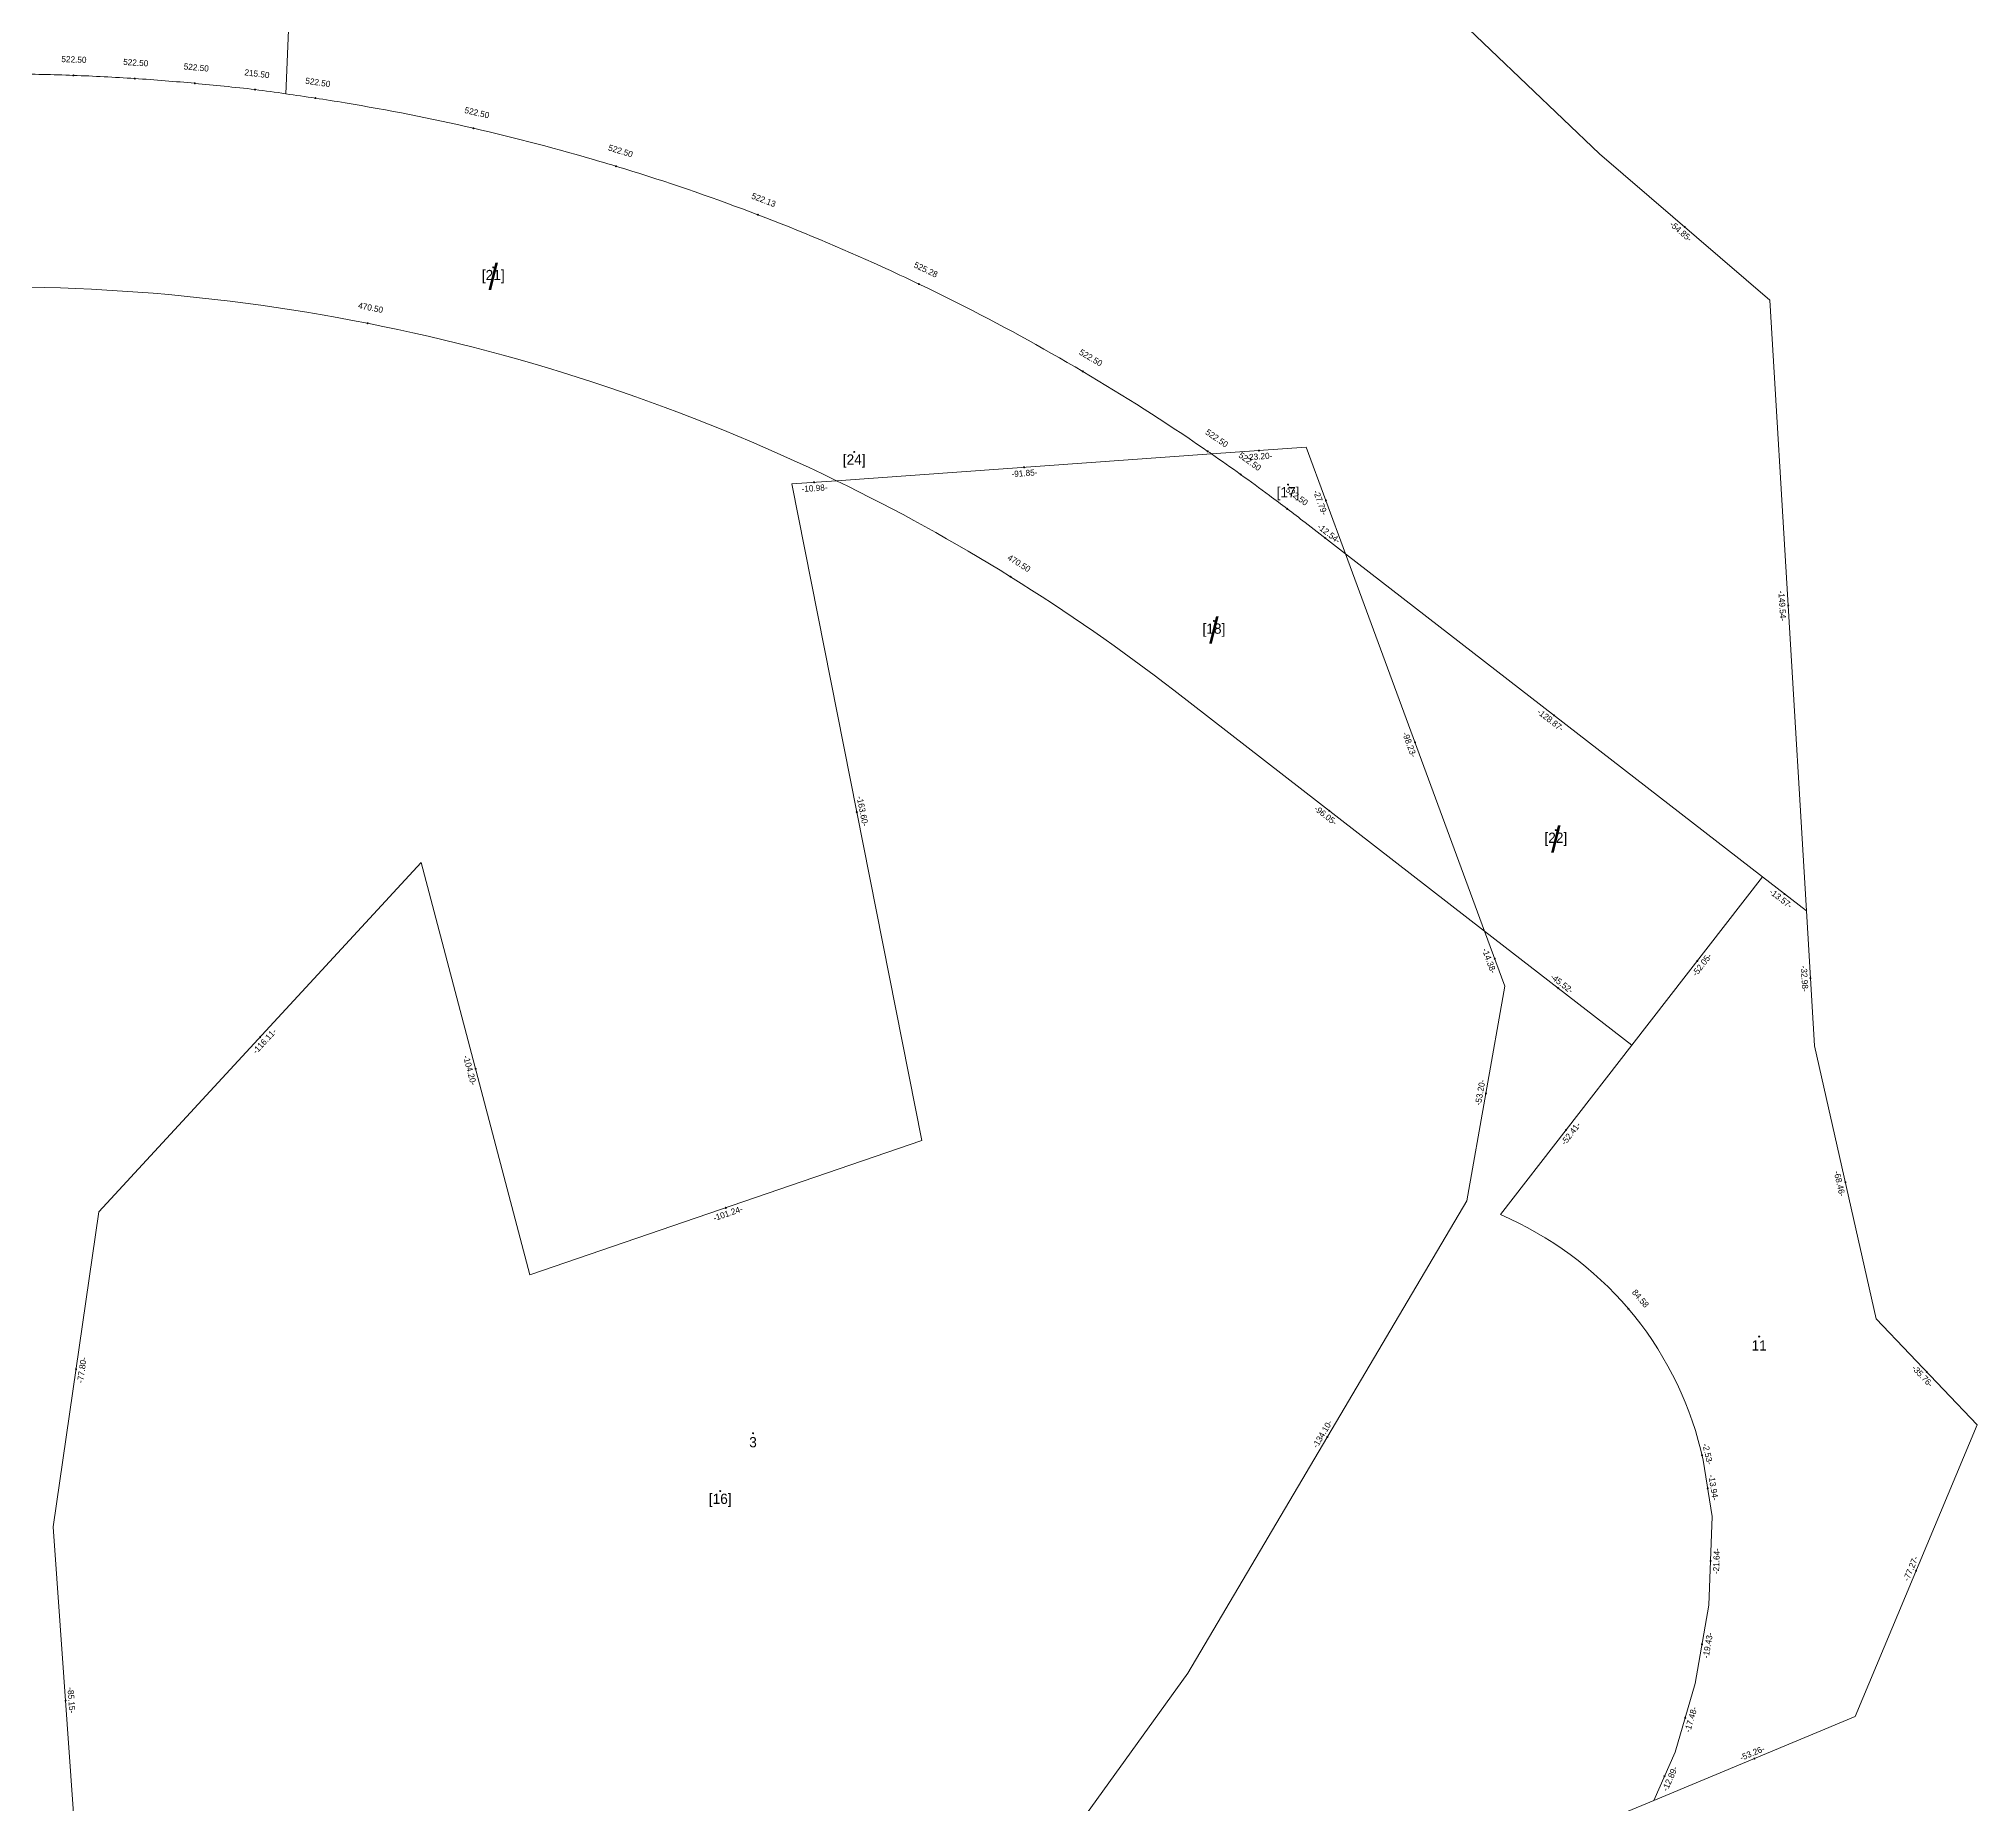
# Model space of a CAD drawing. Extents: x 197107 to 198911, y 664738 to 665947.
# Drawn here: x 197361.8 to 197835.4, y 665103.4 to 665534.7 of the extents above; entities that cross this region are included whole.
import ezdxf
from ezdxf.enums import TextEntityAlignment as Align

# ---------------------------------------------------------------- set-up
doc = ezdxf.new("R2010")
doc.units = 0
doc.header["$LTSCALE"] = 12.5
doc.header["$MEASUREMENT"] = 0
doc.layers.get('0').update_dxf_attribs({"lineweight": 0})
for name, color, linetype, lineweight in [('C1602_0', 1, 'Continuous', 0), ('C1602_1', 2, 'Continuous', 0), ('C1603_0', 1, 'Continuous', 0), ('C1603_1', 2, 'Continuous', 0), ('C1609_0', 1, 'Continuous', 0)]:
    doc.layers.add(name, color=color, linetype=linetype, lineweight=lineweight)
doc.styles.add('TAZAR_HEBTXT', font='HEBTXT.SHX')

# ---------------------------------------------------------------- blocks, each defined once
blk = doc.blocks.new('C1603')
blk.add_circle((0, 0), 0.1)
at = {"color": 1, "style": 'TAZAR_HEBTXT'}
blk.add_attdef('CROSS', text='', height=5, dxfattribs=at).set_placement((-0.03, 1.75), align=Align.MIDDLE)
at = {"style": 'TAZAR_HEBTXT'}
blk.add_attdef('PARCEL_NAME', text='', height=2, dxfattribs=at).set_placement((-0.03, 1.75), align=Align.MIDDLE)
at = {"style": 'TAZAR_HEBTXT', "flags": 1}
for tag, p in [('PARCEL_SOURCE', (0, -4.76)), ('PARCEL_STATUS', (0, -1.81)), ('LEGAL_AREA', (0, -7.34)), ('CALC_AREA', (0, -10.15)), ('TABA_MIGRASH', (0, -19.9)), ('TABA_PLAN', (0, -17.38)), ('TABA_YEUD', (0, -22.63)), ('PARCEL_PREVIOUS', (0, -26.48)), ('GUSH_PREVIOUS', (0, -29.25)), ('COMMENT', (0, -32.98))]:
    blk.add_attdef(tag, text='', height=2, dxfattribs=at).set_placement(p, align=Align.MIDDLE)
blk.add_attdef('GUSH', (-2.8, -14.16), '', height=2, dxfattribs=at)
blk = doc.blocks.new('C1609')
blk.add_circle((0, 0), 0.1)
at = {"style": 'TAZAR_HEBTXT'}
for tag, p in [('CALC_LENGTH', (0, 1.26)), ('RADIUS', (0.05, 3.11)), ('LEGAL_LENGTH', (0, -1.15)), ('LINE_NAME', (-0.04, -3.3))]:
    blk.add_attdef(tag, text='', height=1.2, dxfattribs=at).set_placement(p, align=Align.MIDDLE)
at = {"style": 'TAZAR_HEBTXT', "flags": 1}
for tag, p in [('COMMENT', (-0.07, -6.85)), ('TOPO', (-0.07, -5.23))]:
    blk.add_attdef(tag, text='', height=1.2, dxfattribs=at).set_placement(p, align=Align.MIDDLE)

msp = doc.modelspace()

# ---------------------------------------------------------------- linework, layer by layer
at = {"layer": 'C1602_0'}
for points in [[(197423.9, 665562.36), (197422.18, 665521.28, -0.00702034), (197436.685, 665519.074, -0.03058428), (197498.925, 665504.775, -0.00392341), (197506.77, 665502.389, -0.03120923), (197567.599, 665479.148, -0.00974743), (197586.065, 665470.295, -0.0336475), (197646.535, 665434.552, -0.00106201), (197648.363, 665433.293), (197671.504, 665434.946), (197681.112, 665408.874), (197782.975, 665329.932), (197793.696, 665321.623), (197784.788, 665470.895), (197743.169, 665506.621), (197654.374, 665591.436)], [(197371.421, 665086.202), (197365.359, 665171.132), (197376.541, 665248.124), (197455.299, 665333.432), (197481.85, 665232.673), (197577.622, 665265.497), (197545.791, 665425.965), (197556.746, 665426.748, 0.12949894), (197321.598, 665473.226), (197267.513, 665335.983), (197107.283, 664995.307)], [(197733.666, 665094.825), (197756.406, 665104.292), (197761.644, 665116.072), (197766.52, 665132.862), (197769.851, 665152.005), (197770.684, 665173.63), (197768.474, 665187.398), (197767.906, 665189.861, 0.23579708), (197718.923, 665247.414), (197751.06, 665288.816), (197715.078, 665316.701), (197720.05, 665303.208), (197710.744, 665250.828), (197642.574, 665135.348), (197588.648, 665060.506)]]:
    msp.add_lwpolyline(points, format="xyb", dxfattribs=at)
for points in [[(197556.746, 665426.748), (197648.363, 665433.293, 0.00106201), (197646.535, 665434.552, 0.0336475), (197586.065, 665470.295, 0.00974743), (197567.599, 665479.148, 0.03120923), (197506.77, 665502.389, 0.00392341), (197498.925, 665504.775, 0.03058428), (197436.685, 665519.074, 0.00702034), (197422.18, 665521.28, 0.01756358), (197407.157, 665523.119, 0.00692071), (197392.757, 665524.474, 0.00717703), (197377.79, 665525.457, 0.00717748), (197362.8, 665526.01, 0.00717715), (197347.801, 665526.133, 0.0025729), (197342.424, 665526.072), (197321.598, 665473.226, -0.12949894)], [(197556.746, 665426.748), (197648.363, 665433.293, -0.00832361), (197662.5, 665423.157, -0.00522568), (197671.2, 665416.555), (197681.112, 665408.874), (197715.078, 665316.701), (197639.162, 665375.535, 0.05169559)], [(197671.504, 665434.946), (197681.112, 665408.874), (197671.2, 665416.555, 0.00522568), (197662.5, 665423.157, 0.00832361), (197648.363, 665433.293)], [(197545.791, 665425.965), (197556.746, 665426.748, -0.05169559), (197639.162, 665375.535), (197715.078, 665316.701), (197720.05, 665303.208), (197710.744, 665250.828), (197642.574, 665135.348), (197588.648, 665060.506), (197503.879, 664971.826), (197444.043, 664966.359), (197397.565, 665001.966), (197371.421, 665086.202), (197365.359, 665171.132), (197376.541, 665248.124), (197455.299, 665333.432), (197481.85, 665232.673), (197577.622, 665265.497)], [(197756.406, 665104.292), (197761.644, 665116.072), (197766.52, 665132.862), (197769.851, 665152.005), (197770.684, 665173.63), (197768.474, 665187.398), (197767.906, 665189.861, 0.23579708), (197718.923, 665247.414), (197751.06, 665288.816), (197782.975, 665329.932), (197793.696, 665321.623), (197795.661, 665288.698), (197810.764, 665221.93), (197835.429, 665196.032), (197805.578, 665124.763)]]:
    msp.add_lwpolyline(points, format="xyb", close=True, dxfattribs=at)
for points in [[(197671.504, 665434.946), (197681.112, 665408.874), (197715.078, 665316.701), (197720.05, 665303.208), (197710.744, 665250.828), (197642.574, 665135.348), (197588.648, 665060.506), (197503.879, 664971.826), (197444.043, 664966.359), (197397.565, 665001.966), (197371.421, 665086.202), (197365.359, 665171.132), (197376.541, 665248.124), (197455.299, 665333.432), (197481.85, 665232.673), (197577.622, 665265.497), (197545.791, 665425.965), (197556.746, 665426.748), (197648.363, 665433.293)], [(197681.112, 665408.874), (197715.078, 665316.701), (197751.06, 665288.816), (197782.975, 665329.932)]]:
    msp.add_lwpolyline(points, close=True, dxfattribs=at)
at = {"layer": 'C1602_1'}
msp.add_lwpolyline([(197556.746, 665426.748, -0.05169559), (197639.162, 665375.535), (197715.078, 665316.701), (197751.06, 665288.816), (197782.975, 665329.932), (197681.112, 665408.874), (197671.2, 665416.555, 0.00522568), (197662.5, 665423.157, 0.00832361), (197648.363, 665433.293, 0.00106201), (197646.535, 665434.552, 0.0336475), (197586.065, 665470.295, 0.00974743), (197567.599, 665479.148, 0.03120923), (197506.77, 665502.389, 0.00392341), (197498.925, 665504.775, 0.03058428), (197436.685, 665519.074, 0.00702034), (197422.18, 665521.28, 0.01756358), (197407.157, 665523.119, 0.00692071), (197392.757, 665524.474, 0.00717703), (197377.79, 665525.457, 0.00717748), (197362.8, 665526.01, 0.00717715), (197347.801, 665526.133, 0.0025729), (197342.424, 665526.072), (197321.598, 665473.226, -0.12949894)], format="xyb", close=True, dxfattribs=at)

# ---------------------------------------------------------------- block references
at = {"layer": 'C1603_0'}
ref = msp.add_blockref('C1603', (197472.87279, 665478.876042), dxfattribs=dict(at, xscale=1.25, yscale=1.25))
ref.add_attrib('PARCEL_NAME', '[21]', dxfattribs={"height": 2.5, "style": 'TAZAR_HEBTXT'}).set_placement((197472.87279, 665476.690127), align=Align.MIDDLE)
ref.add_attrib('CROSS', '/', dxfattribs={"color": 1, "height": 6.25, "style": 'TAZAR_HEBTXT'}).set_placement((197472.87279, 665476.690127), align=Align.MIDDLE)
ref = msp.add_blockref('C1603', (197667.048298, 665425.812368), dxfattribs=dict(at, xscale=1.25, yscale=1.25))
ref.add_attrib('PARCEL_NAME', '[17]', dxfattribs={"height": 2.5, "style": 'TAZAR_HEBTXT'}).set_placement((197667.048298, 665423.626452), align=Align.MIDDLE)
ref = msp.add_blockref('C1603', (197648.944156, 665392.484102), dxfattribs=dict(at, xscale=1.25, yscale=1.25))
ref.add_attrib('PARCEL_NAME', '[18]', dxfattribs={"height": 2.5, "style": 'TAZAR_HEBTXT'}).set_placement((197648.944156, 665390.298186), align=Align.MIDDLE)
ref.add_attrib('CROSS', '/', dxfattribs={"color": 1, "height": 6.25, "style": 'TAZAR_HEBTXT'}).set_placement((197648.944156, 665390.298186), align=Align.MIDDLE)
ref = msp.add_blockref('C1603', (197732.474511, 665341.389417), dxfattribs=dict(at, xscale=1.25, yscale=1.25))
ref.add_attrib('PARCEL_NAME', '[22]', dxfattribs={"height": 2.5, "style": 'TAZAR_HEBTXT'}).set_placement((197732.474511, 665339.203501), align=Align.MIDDLE)
ref.add_attrib('CROSS', '/', dxfattribs={"color": 1, "height": 6.25, "style": 'TAZAR_HEBTXT'}).set_placement((197732.474511, 665339.203501), align=Align.MIDDLE)
ref = msp.add_blockref('C1603', (197782.152384, 665217.634549), dxfattribs=dict(at, xscale=1.25, yscale=1.25))
ref.add_attrib('PARCEL_NAME', '11', dxfattribs={"height": 2.5, "style": 'TAZAR_HEBTXT'}).set_placement((197782.152384, 665215.448633), align=Align.MIDDLE)
ref = msp.add_blockref('C1603', (197536.339636, 665194.002342), dxfattribs=dict(at, xscale=1.25, yscale=1.25))
ref.add_attrib('PARCEL_NAME', '3', dxfattribs={"height": 2.5, "style": 'TAZAR_HEBTXT'}).set_placement((197536.339636, 665191.816426), align=Align.MIDDLE)
ref = msp.add_blockref('C1603', (197528.324836, 665179.870316), dxfattribs=dict(at, xscale=1.25, yscale=1.25))
ref.add_attrib('PARCEL_NAME', '[16]', dxfattribs={"height": 2.5, "style": 'TAZAR_HEBTXT'}).set_placement((197528.324836, 665177.6844), align=Align.MIDDLE)
at = {"layer": 'C1603_1'}
ref = msp.add_blockref('C1603', (197561.058055, 665433.799599), dxfattribs=dict(at, xscale=1.25, yscale=1.25))
ref.add_attrib('PARCEL_NAME', '[24]', dxfattribs={"height": 2.5, "style": 'TAZAR_HEBTXT'}).set_placement((197561.058055, 665431.613683), align=Align.MIDDLE)
at = {"layer": 'C1609_0'}
ref = msp.add_blockref('C1609', (197370.296985, 665525.787295), dxfattribs=dict(at, xscale=1.25, yscale=1.25, rotation=357.88724457))
ref.add_attrib('RADIUS', '522.50', dxfattribs={"height": 1.5, "rotation": 357.88724457, "style": 'TAZAR_HEBTXT'}).set_placement((197370.44047, 665529.676707), align=Align.MIDDLE)
ref = msp.add_blockref('C1609', (197385.277028, 665525.019209), dxfattribs=dict(at, xscale=1.25, yscale=1.25, rotation=356.24233464))
ref.add_attrib('RADIUS', '522.50', dxfattribs={"height": 1.5, "rotation": 356.24233464, "style": 'TAZAR_HEBTXT'}).set_placement((197385.5321, 665528.902899), align=Align.MIDDLE)
ref = msp.add_blockref('C1609', (197399.961689, 665523.846329), dxfattribs=dict(at, xscale=1.25, yscale=1.25, rotation=354.6244545599999))
ref.add_attrib('RADIUS', '522.50', dxfattribs={"height": 1.5, "rotation": 354.62445456, "style": 'TAZAR_HEBTXT'}).set_placement((197400.32631, 665527.721269), align=Align.MIDDLE)
ref = msp.add_blockref('C1609', (197414.68465, 665522.331429), dxfattribs=dict(at, xscale=1.25, yscale=1.25, rotation=353.02101308))
ref.add_attrib('RADIUS', '215.50', dxfattribs={"height": 1.5, "rotation": 353.02101308, "style": 'TAZAR_HEBTXT'}).set_placement((197415.157555, 665526.194649), align=Align.MIDDLE)
ref = msp.add_blockref('C1609', (197429.440243, 665520.227915), dxfattribs=dict(at, xscale=1.25, yscale=1.25, rotation=351.35241))
ref.add_attrib('RADIUS', '522.50', dxfattribs={"height": 1.5, "rotation": 351.35241, "style": 'TAZAR_HEBTXT'}).set_placement((197430.02544, 665524.075727), align=Align.MIDDLE)
ref = msp.add_blockref('C1609', (197468.023662, 665512.876283), dxfattribs=dict(at, xscale=1.25, yscale=1.25, rotation=347.06140013))
ref.add_attrib('RADIUS', '522.50', dxfattribs={"height": 1.5, "rotation": 347.06140013, "style": 'TAZAR_HEBTXT'}).set_placement((197468.89512, 665516.669523), align=Align.MIDDLE)
ref = msp.add_blockref('C1609', (197502.852181, 665503.59739), dxfattribs=dict(at, xscale=1.25, yscale=1.25, rotation=343.08324059))
ref.add_attrib('RADIUS', '522.50', dxfattribs={"height": 1.5, "rotation": 343.08324059, "style": 'TAZAR_HEBTXT'}).set_placement((197503.984699, 665507.321032), align=Align.MIDDLE)
ref = msp.add_blockref('C1609', (197537.547167, 665491.717713), dxfattribs=dict(at, xscale=1.25, yscale=1.25, rotation=339.08959064))
ref.add_attrib('RADIUS', '522.13', dxfattribs={"height": 1.5, "rotation": 339.08959064, "style": 'TAZAR_HEBTXT'}).set_placement((197538.936272, 665495.353438), align=Align.MIDDLE)
ref = msp.add_blockref('C1609', (197763.9785, 665488.758), dxfattribs=dict(at, xscale=1.25, yscale=1.25, rotation=319.3570100800001))
ref.add_attrib('LEGAL_LENGTH', '-54.85-', dxfattribs={"height": 1.5, "rotation": 319.35701008, "style": 'TAZAR_HEBTXT'}).set_placement((197763.044783, 665487.670266), align=Align.MIDDLE)
ref = msp.add_blockref('C1609', (197576.875147, 665474.811498), dxfattribs=dict(at, xscale=1.25, yscale=1.25, rotation=334.38593263))
ref.add_attrib('RADIUS', '525.28', dxfattribs={"height": 1.5, "rotation": 334.38593263, "style": 'TAZAR_HEBTXT'}).set_placement((197578.557711, 665478.321069), align=Align.MIDDLE)
ref = msp.add_blockref('C1609', (197442.181426, 665465.212708), dxfattribs=dict(at, xscale=1.25, yscale=1.25, rotation=348.81935828))
ref.add_attrib('RADIUS', '470.50', dxfattribs={"height": 1.5, "rotation": 348.81935828, "style": 'TAZAR_HEBTXT'}).set_placement((197442.936107, 665469.030897), align=Align.MIDDLE)
ref = msp.add_blockref('C1609', (197616.901331, 665453.440832), dxfattribs=dict(at, xscale=1.25, yscale=1.25, rotation=329.41324008))
ref.add_attrib('RADIUS', '522.50', dxfattribs={"height": 1.5, "rotation": 329.41324008, "style": 'TAZAR_HEBTXT'}).set_placement((197618.881775, 665456.791347), align=Align.MIDDLE)
ref = msp.add_blockref('C1609', (197647.449669, 665433.923471), dxfattribs=dict(at, xscale=1.25, yscale=1.25, rotation=325.44361643))
ref.add_attrib('RADIUS', '522.50', dxfattribs={"height": 1.5, "rotation": 325.44361643, "style": 'TAZAR_HEBTXT'}).set_placement((197649.657309, 665437.128846), align=Align.MIDDLE)
ref = msp.add_blockref('C1609', (197655.473684, 665428.283835), dxfattribs=dict(at, xscale=1.25, yscale=1.25, rotation=324.36008979))
ref.add_attrib('RADIUS', '522.50', dxfattribs={"height": 1.5, "rotation": 324.36008979, "style": 'TAZAR_HEBTXT'}).set_placement((197657.741544, 665431.446891), align=Align.MIDDLE)
ref = msp.add_blockref('C1609', (197659.9335, 665434.1195), dxfattribs=dict(at, xscale=1.25, yscale=1.25, rotation=4.08579274))
ref.add_attrib('LEGAL_LENGTH', '-23.20-', dxfattribs={"height": 1.5, "rotation": 4.08579274, "style": 'TAZAR_HEBTXT'}).set_placement((197660.035639, 665432.689619), align=Align.MIDDLE)
ref = msp.add_blockref('C1609', (197602.5545, 665430.0205), dxfattribs=dict(at, xscale=1.25, yscale=1.25, rotation=4.08619455))
ref.add_attrib('LEGAL_LENGTH', '-91.85-', dxfattribs={"height": 1.5, "rotation": 4.08619455, "style": 'TAZAR_HEBTXT'}).set_placement((197602.656649, 665428.590619), align=Align.MIDDLE)
ref = msp.add_blockref('C1609', (197551.2685, 665426.3565), dxfattribs=dict(at, xscale=1.25, yscale=1.25, rotation=4.08821855))
ref.add_attrib('LEGAL_LENGTH', '-10.98-', dxfattribs={"height": 1.5, "rotation": 4.08821855, "style": 'TAZAR_HEBTXT'}).set_placement((197551.370699, 665424.926623), align=Align.MIDDLE)
ref = msp.add_blockref('C1609', (197666.86725, 665419.878732), dxfattribs=dict(at, xscale=1.25, yscale=1.25, rotation=322.80693433))
ref.add_attrib('RADIUS', '522.50', dxfattribs={"height": 1.5, "rotation": 322.80693433, "style": 'TAZAR_HEBTXT'}).set_placement((197669.220009, 665422.979156), align=Align.MIDDLE)
ref = msp.add_blockref('C1609', (197676.308, 665421.91), dxfattribs=dict(at, xscale=1.25, yscale=1.25, rotation=290.2297475899999))
ref.add_attrib('LEGAL_LENGTH', '-27.79-', dxfattribs={"height": 1.5, "rotation": 290.22974759, "style": 'TAZAR_HEBTXT'}).set_placement((197674.962904, 665421.414308), align=Align.MIDDLE)
ref = msp.add_blockref('C1609', (197676.156, 665412.7145), dxfattribs=dict(at, xscale=1.25, yscale=1.25, rotation=322.2272048999999))
ref.add_attrib('LEGAL_LENGTH', '-12.54-', dxfattribs={"height": 1.5, "rotation": 322.2272049, "style": 'TAZAR_HEBTXT'}).set_placement((197677.034079, 665413.847624), align=Align.MIDDLE)
ref = msp.add_blockref('C1609', (197599.277743, 665403.271772), dxfattribs=dict(at, xscale=1.25, yscale=1.25, rotation=328.14333375))
ref.add_attrib('RADIUS', '470.50', dxfattribs={"height": 1.5, "rotation": 328.14333375, "style": 'TAZAR_HEBTXT'}).set_placement((197601.331956, 665406.577573), align=Align.MIDDLE)
ref = msp.add_blockref('C1609', (197789.242, 665396.259), dxfattribs=dict(at, xscale=1.25, yscale=1.25, rotation=273.41514964))
ref.add_attrib('LEGAL_LENGTH', '-149.54-', dxfattribs={"height": 1.5, "rotation": 273.41514964, "style": 'TAZAR_HEBTXT'}).set_placement((197787.811021, 665396.173604), align=Align.MIDDLE)
ref = msp.add_blockref('C1609', (197732.0435, 665369.403), dxfattribs=dict(at, xscale=1.25, yscale=1.25, rotation=322.22495703))
ref.add_attrib('LEGAL_LENGTH', '-128.87-', dxfattribs={"height": 1.5, "rotation": 322.22495703, "style": 'TAZAR_HEBTXT'}).set_placement((197731.165376, 665368.269911), align=Align.MIDDLE)
ref = msp.add_blockref('C1609', (197698.095, 665362.7875), dxfattribs=dict(at, xscale=1.25, yscale=1.25, rotation=290.22897863))
ref.add_attrib('LEGAL_LENGTH', '-98.23-', dxfattribs={"height": 1.5, "rotation": 290.22897863, "style": 'TAZAR_HEBTXT'}).set_placement((197696.749898, 665362.291826), align=Align.MIDDLE)
ref = msp.add_blockref('C1609', (197561.7065, 665345.731), dxfattribs=dict(at, xscale=1.25, yscale=1.25, rotation=281.21974797))
ref.add_attrib('LEGAL_LENGTH', '-163.60-', dxfattribs={"height": 1.5, "rotation": 281.21974797, "style": 'TAZAR_HEBTXT'}).set_placement((197563.112627, 665346.009924), align=Align.MIDDLE)
ref = msp.add_blockref('C1609', (197677.12, 665346.118), dxfattribs=dict(at, xscale=1.25, yscale=1.25, rotation=322.22474006))
ref.add_attrib('LEGAL_LENGTH', '-96.05-', dxfattribs={"height": 1.5, "rotation": 322.22474006, "style": 'TAZAR_HEBTXT'}).set_placement((197676.241872, 665344.984914), align=Align.MIDDLE)
ref = msp.add_blockref('C1609', (197788.3355, 665325.7775), dxfattribs=dict(at, xscale=1.25, yscale=1.25, rotation=322.22356446))
ref.add_attrib('LEGAL_LENGTH', '-13.57-', dxfattribs={"height": 1.5, "rotation": 322.22356446, "style": 'TAZAR_HEBTXT'}).set_placement((197787.457349, 665324.644432), align=Align.MIDDLE)
ref = msp.add_blockref('C1609', (197717.564, 665309.9545), dxfattribs=dict(at, xscale=1.25, yscale=1.25, rotation=290.22820464))
ref.add_attrib('LEGAL_LENGTH', '-14.38-', dxfattribs={"height": 1.5, "rotation": 290.22820464, "style": 'TAZAR_HEBTXT'}).set_placement((197716.218891, 665309.458844), align=Align.MIDDLE)
ref = msp.add_blockref('C1609', (197767.0175, 665309.374), dxfattribs=dict(at, xscale=1.25, yscale=1.25, rotation=52.18072401))
ref.add_attrib('LEGAL_LENGTH', '-52.05-', dxfattribs={"height": 1.5, "rotation": 52.18072401, "style": 'TAZAR_HEBTXT'}).set_placement((197768.149911, 665308.495002), align=Align.MIDDLE)
ref = msp.add_blockref('C1609', (197733.069, 665302.7585), dxfattribs=dict(at, xscale=1.25, yscale=1.25, rotation=322.22536028))
ref.add_attrib('LEGAL_LENGTH', '-45.52-', dxfattribs={"height": 1.5, "rotation": 322.22536028, "style": 'TAZAR_HEBTXT'}).set_placement((197733.947116, 665303.891595), align=Align.MIDDLE)
ref = msp.add_blockref('C1609', (197794.6785, 665305.1605), dxfattribs=dict(at, xscale=1.25, yscale=1.25, rotation=273.41542356))
ref.add_attrib('LEGAL_LENGTH', '-32.98-', dxfattribs={"height": 1.5, "rotation": 273.41542356, "style": 'TAZAR_HEBTXT'}).set_placement((197793.247522, 665305.075098), align=Align.MIDDLE)
ref = msp.add_blockref('C1609', (197415.92, 665290.778), dxfattribs=dict(at, xscale=1.25, yscale=1.25, rotation=47.28620289))
ref.add_attrib('LEGAL_LENGTH', '-116.11-', dxfattribs={"height": 1.5, "rotation": 47.28620289, "style": 'TAZAR_HEBTXT'}).set_placement((197416.973284, 665289.805588), align=Align.MIDDLE)
ref = msp.add_blockref('C1609', (197468.5745, 665283.0525), dxfattribs=dict(at, xscale=1.25, yscale=1.25, rotation=284.76242656))
ref.add_attrib('LEGAL_LENGTH', '-104.20-', dxfattribs={"height": 1.5, "rotation": 284.76242656, "style": 'TAZAR_HEBTXT'}).set_placement((197467.188295, 665282.687221), align=Align.MIDDLE)
ref = msp.add_blockref('C1609', (197715.397, 665277.018), dxfattribs=dict(at, xscale=1.25, yscale=1.25, rotation=79.92576416))
ref.add_attrib('LEGAL_LENGTH', '-53.20-', dxfattribs={"height": 1.5, "rotation": 79.92576416, "style": 'TAZAR_HEBTXT'}).set_placement((197713.985578, 665277.268758), align=Align.MIDDLE)
ref = msp.add_blockref('C1609', (197734.9915, 665268.115), dxfattribs=dict(at, xscale=1.25, yscale=1.25, rotation=52.18072271))
ref.add_attrib('LEGAL_LENGTH', '-52.41-', dxfattribs={"height": 1.5, "rotation": 52.18072271, "style": 'TAZAR_HEBTXT'}).set_placement((197736.123911, 665267.236002), align=Align.MIDDLE)
ref = msp.add_blockref('C1609', (197803.2125, 665255.314), dxfattribs=dict(at, xscale=1.25, yscale=1.25, rotation=282.74587259))
ref.add_attrib('LEGAL_LENGTH', '-68.46-', dxfattribs={"height": 1.5, "rotation": 282.74587259, "style": 'TAZAR_HEBTXT'}).set_placement((197801.8143, 665254.997726), align=Align.MIDDLE)
ref = msp.add_blockref('C1609', (197529.736, 665249.085), dxfattribs=dict(at, xscale=1.25, yscale=1.25, rotation=18.9181591))
ref.add_attrib('LEGAL_LENGTH', '-101.24-', dxfattribs={"height": 1.5, "rotation": 18.9181591, "style": 'TAZAR_HEBTXT'}).set_placement((197530.200773, 665247.728911), align=Align.MIDDLE)
ref = msp.add_blockref('C1609', (197750.199915, 665224.412524), dxfattribs=dict(at, xscale=1.25, yscale=1.25, rotation=310.40089933))
ref.add_attrib('RADIUS', '84.58', dxfattribs={"height": 1.5, "rotation": 310.40089933, "style": 'TAZAR_HEBTXT'}).set_placement((197753.163826, 665226.935091), align=Align.MIDDLE)
ref = msp.add_blockref('C1609', (197370.95, 665209.628), dxfattribs=dict(at, xscale=1.25, yscale=1.25, rotation=81.73637721999998))
ref.add_attrib('LEGAL_LENGTH', '-77.80-', dxfattribs={"height": 1.5, "rotation": 81.73637722, "style": 'TAZAR_HEBTXT'}).set_placement((197372.368641, 665209.421962), align=Align.MIDDLE)
ref = msp.add_blockref('C1609', (197823.0965, 665208.981), dxfattribs=dict(at, xscale=1.25, yscale=1.25, rotation=313.60309519))
ref.add_attrib('LEGAL_LENGTH', '-35.76-', dxfattribs={"height": 1.5, "rotation": 313.60309519, "style": 'TAZAR_HEBTXT'}).set_placement((197822.058435, 665207.992357), align=Align.MIDDLE)
ref = msp.add_blockref('C1609', (197676.659, 665193.088), dxfattribs=dict(at, xscale=1.25, yscale=1.25, rotation=59.44585321000001))
ref.add_attrib('LEGAL_LENGTH', '-134.10-', dxfattribs={"height": 1.5, "rotation": 59.44585321, "style": 'TAZAR_HEBTXT'}).set_placement((197675.424522, 665193.816736), align=Align.MIDDLE)
ref = msp.add_blockref('C1609', (197768.19, 665188.6295), dxfattribs=dict(at, xscale=1.25, yscale=1.25, rotation=282.98612173))
ref.add_attrib('LEGAL_LENGTH', '-2.53-', dxfattribs={"height": 1.5, "rotation": 282.98612173, "style": 'TAZAR_HEBTXT'}).set_placement((197769.586862, 665188.951635), align=Align.MIDDLE)
ref = msp.add_blockref('C1609', (197769.579, 665180.514), dxfattribs=dict(at, xscale=1.25, yscale=1.25, rotation=279.119165))
ref.add_attrib('LEGAL_LENGTH', '-13.94-', dxfattribs={"height": 1.5, "rotation": 279.119165, "style": 'TAZAR_HEBTXT'}).set_placement((197770.994406, 665180.741197), align=Align.MIDDLE)
ref = msp.add_blockref('C1609', (197770.2675, 665162.8175), dxfattribs=dict(at, xscale=1.25, yscale=1.25, rotation=87.79404396999999))
ref.add_attrib('LEGAL_LENGTH', '-21.64-', dxfattribs={"height": 1.5, "rotation": 87.79404397, "style": 'TAZAR_HEBTXT'}).set_placement((197771.699962, 665162.762321), align=Align.MIDDLE)
ref = msp.add_blockref('C1609', (197820.5035, 665160.3975), dxfattribs=dict(at, xscale=1.25, yscale=1.25, rotation=67.27364137))
ref.add_attrib('LEGAL_LENGTH', '-77.27-', dxfattribs={"height": 1.5, "rotation": 67.27364137, "style": 'TAZAR_HEBTXT'}).set_placement((197819.181274, 665160.951314), align=Align.MIDDLE)
ref = msp.add_blockref('C1609', (197768.1855, 665142.4335), dxfattribs=dict(at, xscale=1.25, yscale=1.25, rotation=80.12901435))
ref.add_attrib('LEGAL_LENGTH', '-19.43-', dxfattribs={"height": 1.5, "rotation": 80.12901435, "style": 'TAZAR_HEBTXT'}).set_placement((197769.597803, 665142.187751), align=Align.MIDDLE)
ref = msp.add_blockref('C1609', (197368.39, 665128.667), dxfattribs=dict(at, xscale=1.25, yscale=1.25, rotation=274.08264432))
ref.add_attrib('LEGAL_LENGTH', '-85.15-', dxfattribs={"height": 1.5, "rotation": 274.08264432, "style": 'TAZAR_HEBTXT'}).set_placement((197369.819887, 665128.76906), align=Align.MIDDLE)
ref = msp.add_blockref('C1609', (197764.082, 665124.467), dxfattribs=dict(at, xscale=1.25, yscale=1.25, rotation=73.80612378))
ref.add_attrib('LEGAL_LENGTH', '-17.48-', dxfattribs={"height": 1.5, "rotation": 73.80612378, "style": 'TAZAR_HEBTXT'}).set_placement((197765.458647, 665124.067207), align=Align.MIDDLE)
ref = msp.add_blockref('C1609', (197780.992, 665114.5275), dxfattribs=dict(at, xscale=1.25, yscale=1.25, rotation=22.60265352))
ref.add_attrib('LEGAL_LENGTH', '-53.26-', dxfattribs={"height": 1.5, "rotation": 22.60265352, "style": 'TAZAR_HEBTXT'}).set_placement((197780.441042, 665115.850919), align=Align.MIDDLE)
ref = msp.add_blockref('C1609', (197759.025, 665110.182), dxfattribs=dict(at, xscale=1.25, yscale=1.25, rotation=66.02758358))
ref.add_attrib('LEGAL_LENGTH', '-12.89-', dxfattribs={"height": 1.5, "rotation": 66.02758358, "style": 'TAZAR_HEBTXT'}).set_placement((197760.33487, 665109.599564), align=Align.MIDDLE)

doc.saveas('drawing.dxf')
